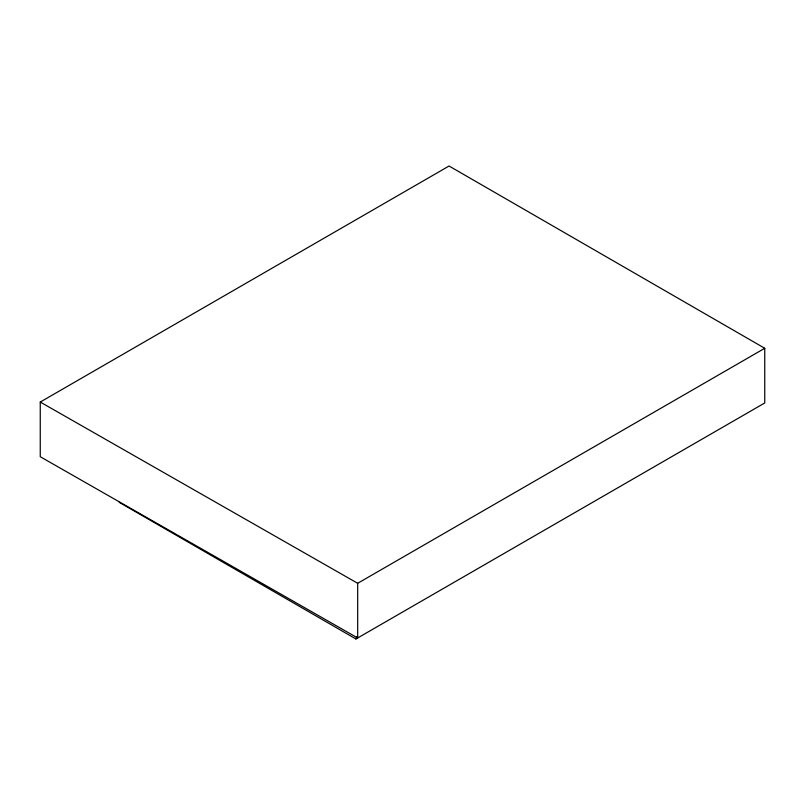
<?xml version="1.0" encoding="UTF-8"?>
<svg xmlns="http://www.w3.org/2000/svg" width="805" height="805" viewBox="0 0 805 805"><rect width="100%" height="100%" fill="white"/><g stroke="black" fill="none" stroke-linecap="round" stroke-linejoin="round"><path stroke-width="1.21" d="M119.17 502.29L355.931 638.979L356.836 636.654M764.75 348.283L357.682 583.293L357.682 637.973L40.25 456.717L40.25 402.047L449.059 166.021L764.75 348.283L764.75 402.963L355.931 638.979M40.25 402.047L357.682 583.293"/></g></svg>
